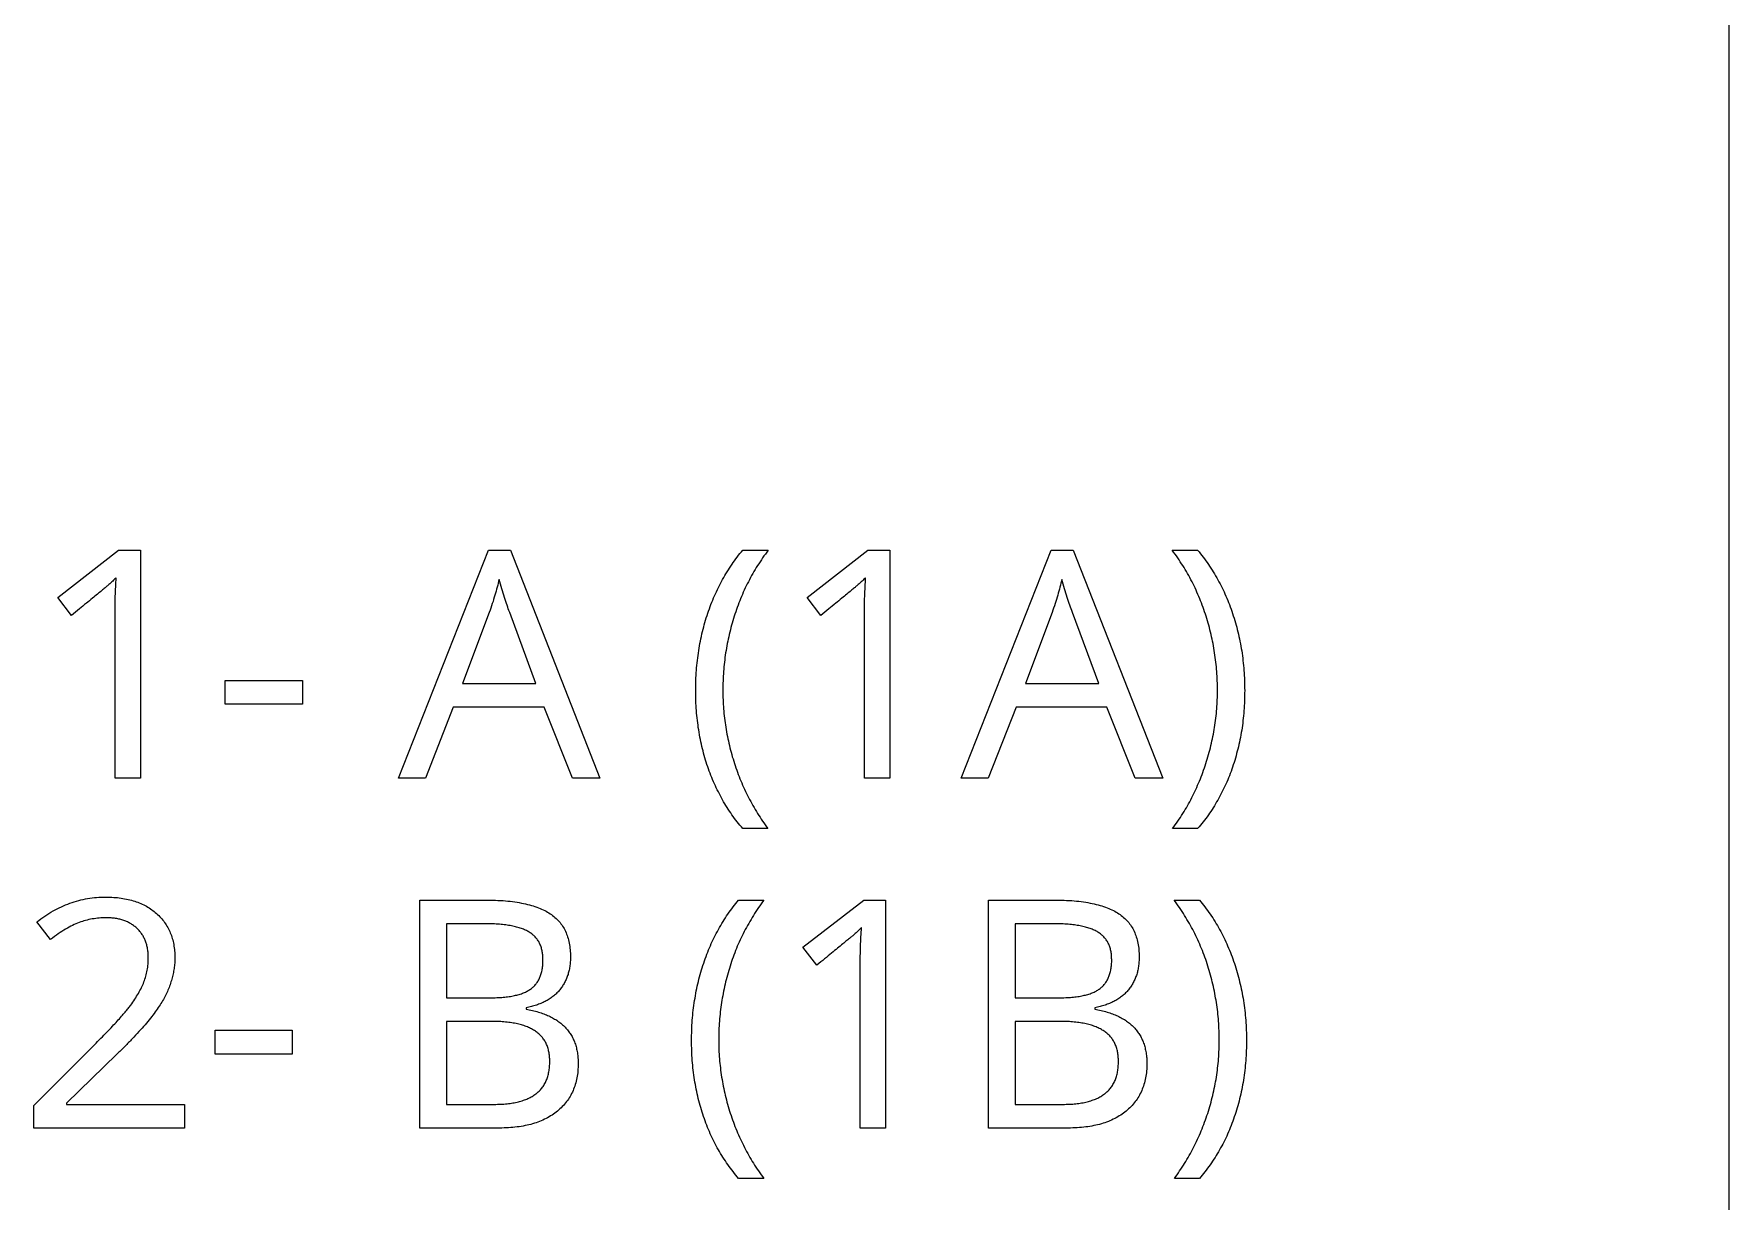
# Model space of a CAD drawing. Header units: millimetres. Extents: x 0 to 106, y -84 to 99.
# Drawn here: x 83.7 to 106, y 53.72 to 69.08 of the extents above; entities that cross this region are included whole.
import ezdxf

# ---------------------------------------------------------------- set-up
doc = ezdxf.new("R2010")
doc.units = ezdxf.units.MM
doc.layers.get('0').update_dxf_attribs({"lineweight": 5})
doc.layers.add('Layer1', color=50, linetype='Continuous', lineweight=15)

msp = doc.modelspace()

# ---------------------------------------------------------------- linework, layer by layer
for p, q in [((84.016, 61.666), (84.814, 62.286)), ((84.814, 62.286), (85.102, 62.286)), ((85.102, 62.286), (85.102, 59.286)), ((88.498, 59.286), (89.68, 62.286)), ((89.68, 62.286), (89.972, 62.286)), ((89.972, 62.286), (91.147, 59.286)), ((93.026, 62.286), (93.36, 62.286)), ((93.873, 61.666), (94.671, 62.286)), ((94.671, 62.286), (94.959, 62.286)), ((94.959, 62.286), (94.959, 59.286)), ((95.901, 59.286), (97.082, 62.286)), ((97.082, 62.286), (97.374, 62.286)), ((97.374, 62.286), (98.55, 59.286)), ((98.675, 62.286), (99.009, 62.286)), ((84.197, 61.429), (84.016, 61.666)), ((94.054, 61.429), (93.873, 61.666)), ((84.769, 59.286), (84.769, 61.421)), ((89.692, 61.468), (89.341, 60.533)), ((90.306, 60.533), (89.96, 61.468)), ((94.626, 59.286), (94.626, 61.421)), ((97.095, 61.468), (96.744, 60.533)), ((97.709, 60.533), (97.362, 61.468)), ((86.218, 60.26), (86.218, 60.572)), ((86.218, 60.572), (87.233, 60.572)), ((87.233, 60.572), (87.233, 60.26)), ((89.341, 60.533), (90.306, 60.533)), ((96.744, 60.533), (97.709, 60.533)), ((87.233, 60.26), (86.218, 60.26)), ((89.219, 60.222), (88.852, 59.286)), ((90.414, 60.222), (89.219, 60.222)), ((90.786, 59.286), (90.414, 60.222)), ((96.621, 60.222), (96.254, 59.286)), ((97.817, 60.222), (96.621, 60.222)), ((98.188, 59.286), (97.817, 60.222)), ((85.102, 59.286), (84.769, 59.286)), ((88.852, 59.286), (88.498, 59.286)), ((91.147, 59.286), (90.786, 59.286)), ((94.959, 59.286), (94.626, 59.286)), ((96.254, 59.286), (95.901, 59.286)), ((98.55, 59.286), (98.188, 59.286)), ((93.356, 58.624), (93.027, 58.624)), ((99.009, 58.624), (98.68, 58.624)), ((88.779, 57.684), (89.628, 57.684)), ((88.779, 54.684), (88.779, 57.684)), ((92.972, 57.684), (93.305, 57.684)), ((93.818, 57.064), (94.617, 57.684)), ((94.617, 57.684), (94.904, 57.684)), ((94.904, 57.684), (94.904, 54.684)), ((96.26, 57.684), (97.108, 57.684)), ((96.26, 54.684), (96.26, 57.684)), ((98.699, 57.684), (99.033, 57.684)), ((83.922, 57.165), (83.741, 57.397)), ((89.642, 57.372), (89.128, 57.372)), ((89.128, 57.372), (89.128, 56.398)), ((97.123, 57.372), (96.609, 57.372)), ((96.609, 57.372), (96.609, 56.398)), ((94, 56.827), (93.818, 57.064)), ((94.571, 54.684), (94.571, 56.819)), ((89.128, 56.398), (89.704, 56.398)), ((90.176, 56.268), (90.176, 56.247)), ((96.609, 56.398), (97.184, 56.398)), ((97.657, 56.268), (97.657, 56.247)), ((86.085, 55.658), (86.085, 55.97)), ((86.085, 55.97), (87.101, 55.97)), ((87.101, 55.97), (87.101, 55.658)), ((89.727, 56.087), (89.128, 56.087)), ((89.128, 56.087), (89.128, 54.996)), ((97.207, 56.087), (96.609, 56.087)), ((96.609, 56.087), (96.609, 54.996)), ((83.702, 54.979), (84.497, 55.777)), ((84.792, 55.655), (84.131, 55.012)), ((87.101, 55.658), (86.085, 55.658)), ((83.702, 54.684), (83.702, 54.979)), ((84.131, 55.012), (84.131, 54.996)), ((84.131, 54.996), (85.684, 54.996)), ((85.684, 54.996), (85.684, 54.684)), ((89.128, 54.996), (89.756, 54.996)), ((96.609, 54.996), (97.236, 54.996)), ((85.684, 54.684), (83.702, 54.684)), ((89.827, 54.684), (88.779, 54.684)), ((94.904, 54.684), (94.571, 54.684)), ((97.308, 54.684), (96.26, 54.684)), ((93.302, 54.022), (92.972, 54.022)), ((99.033, 54.022), (98.703, 54.022))]:
    msp.add_line(p, q)
for points, knots in [([(92.407, 60.439), (92.407, 60.484), (92.408, 60.573), (92.416, 60.706), (92.428, 60.836), (92.446, 60.965), (92.468, 61.091), (92.495, 61.215), (92.528, 61.337), (92.565, 61.456), (92.607, 61.573), (92.654, 61.686), (92.705, 61.795), (92.76, 61.901), (92.82, 62.003), (92.884, 62.101), (92.952, 62.197), (93.001, 62.257), (93.026, 62.286)], [0, 0, 0, 0, 0.067657, 0.134485, 0.200607, 0.265496, 0.329807, 0.393751, 0.457161, 0.519992, 0.582441, 0.64366, 0.70446, 0.764292, 0.823825, 0.882659, 0.941441, 1, 1, 1, 1]), ([(93.36, 62.286), (93.335, 62.253), (93.287, 62.187), (93.22, 62.084), (93.157, 61.979), (93.099, 61.872), (93.045, 61.762), (92.997, 61.649), (92.952, 61.535), (92.913, 61.417), (92.878, 61.299), (92.847, 61.179), (92.822, 61.058), (92.8, 60.937), (92.784, 60.815), (92.773, 60.691), (92.766, 60.568), (92.765, 60.485), (92.764, 60.443)], [0, 0, 0, 0, 0.062403, 0.124684, 0.186606, 0.248798, 0.310682, 0.372935, 0.435226, 0.498127, 0.560875, 0.623651, 0.686167, 0.748574, 0.811213, 0.873879, 0.936671, 1, 1, 1, 1]), ([(99.27, 60.443), (99.27, 60.485), (99.269, 60.568), (99.262, 60.691), (99.25, 60.815), (99.234, 60.937), (99.212, 61.058), (99.187, 61.179), (99.156, 61.299), (99.122, 61.417), (99.082, 61.535), (99.038, 61.649), (98.989, 61.762), (98.936, 61.872), (98.878, 61.979), (98.815, 62.084), (98.748, 62.187), (98.7, 62.253), (98.675, 62.286)], [0, 0, 0, 0, 0.063338, 0.126138, 0.188812, 0.25146, 0.313876, 0.3764, 0.439184, 0.501941, 0.56485, 0.627149, 0.689411, 0.751168, 0.813369, 0.875299, 0.937589, 1, 1, 1, 1]), ([(99.009, 62.286), (99.034, 62.256), (99.083, 62.196), (99.152, 62.1), (99.216, 62.001), (99.276, 61.899), (99.332, 61.793), (99.382, 61.683), (99.428, 61.57), (99.47, 61.453), (99.507, 61.333), (99.539, 61.211), (99.567, 61.088), (99.59, 60.962), (99.606, 60.834), (99.619, 60.704), (99.627, 60.572), (99.628, 60.484), (99.628, 60.439)], [0, 0, 0, 0, 0.058802, 0.117767, 0.177286, 0.236823, 0.296931, 0.357606, 0.419113, 0.481566, 0.544695, 0.60803, 0.67168, 0.735748, 0.8006, 0.866422, 0.932644, 1, 1, 1, 1]), ([(84.785, 61.925), (84.77, 61.911), (84.738, 61.88), (84.7, 61.843), (84.665, 61.815), (84.634, 61.787), (84.59, 61.752), (84.535, 61.706), (84.468, 61.65), (84.388, 61.586), (84.297, 61.511), (84.232, 61.458), (84.197, 61.429)], [0, 0, 0, 0, 0.08278, 0.172908, 0.206024, 0.259299, 0.332923, 0.426193, 0.539108, 0.67289, 0.826317, 1, 1, 1, 1]), ([(84.769, 61.421), (84.769, 61.508), (84.771, 61.676), (84.78, 61.844), (84.785, 61.925)], [0, 0, 0, 0, 0.514218, 1, 1, 1, 1]), ([(89.821, 61.903), (89.813, 61.869), (89.796, 61.799), (89.766, 61.693), (89.732, 61.582), (89.706, 61.506), (89.692, 61.468)], [0, 0, 0, 0, 0.2305514, 0.4729127, 0.7294975, 1, 1, 1, 1]), ([(89.96, 61.468), (89.948, 61.499), (89.924, 61.564), (89.89, 61.668), (89.855, 61.782), (89.832, 61.861), (89.821, 61.903)], [0, 0, 0, 0, 0.218277, 0.456694, 0.717493, 1, 1, 1, 1]), ([(94.642, 61.925), (94.627, 61.911), (94.595, 61.88), (94.557, 61.843), (94.522, 61.815), (94.491, 61.787), (94.447, 61.752), (94.392, 61.706), (94.325, 61.65), (94.245, 61.586), (94.154, 61.511), (94.089, 61.458), (94.054, 61.429)], [0, 0, 0, 0, 0.08278, 0.172908, 0.206024, 0.259299, 0.332923, 0.426193, 0.539108, 0.67289, 0.826317, 1, 1, 1, 1]), ([(94.626, 61.421), (94.627, 61.508), (94.628, 61.676), (94.638, 61.844), (94.642, 61.925)], [0, 0, 0, 0, 0.514218, 1, 1, 1, 1]), ([(97.223, 61.903), (97.215, 61.869), (97.199, 61.799), (97.168, 61.693), (97.135, 61.582), (97.108, 61.506), (97.095, 61.468)], [0, 0, 0, 0, 0.230551, 0.472913, 0.729497, 1, 1, 1, 1]), ([(97.362, 61.468), (97.351, 61.499), (97.326, 61.564), (97.293, 61.668), (97.257, 61.782), (97.235, 61.861), (97.223, 61.903)], [0, 0, 0, 0, 0.218277, 0.456694, 0.717493, 1, 1, 1, 1]), ([(93.027, 58.624), (93.002, 58.653), (92.952, 58.712), (92.883, 58.805), (92.819, 58.902), (92.759, 59.002), (92.704, 59.106), (92.652, 59.213), (92.606, 59.324), (92.564, 59.438), (92.527, 59.556), (92.495, 59.675), (92.468, 59.798), (92.445, 59.922), (92.429, 60.048), (92.416, 60.176), (92.408, 60.307), (92.407, 60.395), (92.407, 60.439)], [0, 0, 0, 0, 0.05892, 0.117771, 0.177147, 0.23651, 0.296425, 0.357021, 0.418304, 0.48053, 0.543423, 0.606811, 0.670441, 0.734862, 0.799767, 0.865653, 0.932252, 1, 1, 1, 1]), ([(92.764, 60.443), (92.765, 60.402), (92.766, 60.32), (92.773, 60.198), (92.784, 60.077), (92.802, 59.957), (92.823, 59.836), (92.85, 59.717), (92.879, 59.598), (92.916, 59.481), (92.956, 59.365), (93, 59.252), (93.049, 59.141), (93.102, 59.032), (93.159, 58.926), (93.22, 58.823), (93.286, 58.722), (93.333, 58.657), (93.356, 58.624)], [0, 0, 0, 0, 0.0632306, 0.1259354, 0.188498, 0.2510809, 0.3136997, 0.376499, 0.4395007, 0.5026615, 0.5659053, 0.6284389, 0.6906576, 0.7526627, 0.8145563, 0.8762819, 0.9382609, 1, 1, 1, 1]), ([(98.68, 58.624), (98.703, 58.656), (98.75, 58.721), (98.815, 58.822), (98.877, 58.924), (98.933, 59.031), (98.986, 59.139), (99.034, 59.25), (99.079, 59.364), (99.119, 59.48), (99.155, 59.598), (99.185, 59.717), (99.211, 59.836), (99.233, 59.956), (99.25, 60.077), (99.261, 60.198), (99.269, 60.32), (99.27, 60.402), (99.27, 60.443)], [0, 0, 0, 0, 0.061494, 0.123049, 0.184675, 0.24643, 0.308445, 0.370548, 0.433383, 0.496636, 0.560107, 0.623118, 0.685927, 0.748611, 0.811161, 0.874045, 0.93676, 1, 1, 1, 1]), ([(99.628, 60.439), (99.628, 60.394), (99.627, 60.306), (99.619, 60.174), (99.606, 60.045), (99.59, 59.918), (99.567, 59.794), (99.54, 59.671), (99.506, 59.551), (99.47, 59.434), (99.428, 59.32), (99.382, 59.209), (99.33, 59.102), (99.275, 58.999), (99.215, 58.899), (99.151, 58.803), (99.083, 58.711), (99.034, 58.653), (99.009, 58.624)], [0, 0, 0, 0, 0.068374, 0.135286, 0.201485, 0.267009, 0.331434, 0.395438, 0.458912, 0.521808, 0.584037, 0.645324, 0.705643, 0.765287, 0.824654, 0.883344, 0.941514, 1, 1, 1, 1]), ([(83.741, 57.397), (83.776, 57.423), (83.844, 57.474), (83.952, 57.541), (84.063, 57.597), (84.175, 57.643), (84.291, 57.679), (84.408, 57.705), (84.527, 57.721), (84.608, 57.722), (84.649, 57.723)], [0, 0, 0, 0, 0.132527, 0.261246, 0.386973, 0.510012, 0.632616, 0.754318, 0.876056, 1, 1, 1, 1]), ([(84.649, 57.723), (84.683, 57.722), (84.75, 57.721), (84.848, 57.711), (84.94, 57.694), (85.027, 57.671), (85.108, 57.64), (85.183, 57.603), (85.252, 57.558), (85.315, 57.508), (85.372, 57.451), (85.422, 57.39), (85.463, 57.324), (85.498, 57.253), (85.524, 57.178), (85.542, 57.098), (85.554, 57.013), (85.556, 56.955), (85.556, 56.925)], [0, 0, 0, 0, 0.075806, 0.147464, 0.215903, 0.281528, 0.344431, 0.405217, 0.465168, 0.524465, 0.583077, 0.640426, 0.697301, 0.754303, 0.81237, 0.872361, 0.934881, 1, 1, 1, 1]), ([(89.628, 57.684), (89.676, 57.683), (89.769, 57.682), (89.903, 57.675), (90.027, 57.661), (90.14, 57.641), (90.244, 57.616), (90.337, 57.585), (90.42, 57.549), (90.492, 57.507), (90.556, 57.458), (90.611, 57.403), (90.658, 57.342), (90.695, 57.273), (90.724, 57.198), (90.746, 57.117), (90.757, 57.029), (90.759, 56.968), (90.76, 56.937)], [0, 0, 0, 0, 0.093073, 0.1796, 0.259813, 0.333981, 0.40226, 0.46558, 0.523584, 0.577253, 0.628218, 0.677914, 0.727229, 0.777302, 0.828776, 0.882393, 0.939474, 1, 1, 1, 1]), ([(92.353, 55.837), (92.353, 55.881), (92.354, 55.971), (92.361, 56.103), (92.374, 56.234), (92.392, 56.362), (92.414, 56.488), (92.441, 56.613), (92.474, 56.734), (92.511, 56.854), (92.553, 56.97), (92.599, 57.083), (92.65, 57.193), (92.706, 57.298), (92.765, 57.401), (92.83, 57.499), (92.897, 57.594), (92.947, 57.654), (92.972, 57.684)], [0, 0, 0, 0, 0.067657, 0.134485, 0.200607, 0.265496, 0.329807, 0.393751, 0.457161, 0.519992, 0.582441, 0.64366, 0.70446, 0.764292, 0.823825, 0.882659, 0.941441, 1, 1, 1, 1]), ([(93.305, 57.684), (93.281, 57.651), (93.232, 57.585), (93.166, 57.482), (93.103, 57.377), (93.045, 57.269), (92.991, 57.16), (92.942, 57.047), (92.897, 56.932), (92.858, 56.815), (92.824, 56.696), (92.793, 56.577), (92.768, 56.456), (92.746, 56.334), (92.73, 56.212), (92.718, 56.089), (92.711, 55.965), (92.71, 55.882), (92.71, 55.841)], [0, 0, 0, 0, 0.062403, 0.124684, 0.186606, 0.248798, 0.310682, 0.372935, 0.435226, 0.498127, 0.560875, 0.623651, 0.686167, 0.748574, 0.811213, 0.873879, 0.936671, 1, 1, 1, 1]), ([(97.108, 57.684), (97.156, 57.683), (97.249, 57.682), (97.383, 57.675), (97.507, 57.661), (97.62, 57.641), (97.724, 57.616), (97.817, 57.585), (97.9, 57.549), (97.973, 57.507), (98.037, 57.458), (98.091, 57.403), (98.138, 57.342), (98.175, 57.273), (98.205, 57.198), (98.226, 57.117), (98.238, 57.029), (98.24, 56.968), (98.241, 56.937)], [0, 0, 0, 0, 0.0930725, 0.1796004, 0.2598129, 0.3339814, 0.4022595, 0.4655803, 0.5235837, 0.5772527, 0.6282182, 0.6779142, 0.7272287, 0.7773017, 0.8287758, 0.882393, 0.9394735, 1, 1, 1, 1]), ([(99.294, 55.841), (99.293, 55.882), (99.292, 55.965), (99.285, 56.089), (99.274, 56.212), (99.257, 56.334), (99.236, 56.456), (99.21, 56.577), (99.18, 56.696), (99.145, 56.815), (99.106, 56.932), (99.061, 57.047), (99.013, 57.159), (98.96, 57.27), (98.901, 57.377), (98.838, 57.482), (98.772, 57.585), (98.723, 57.651), (98.699, 57.684)], [0, 0, 0, 0, 0.063338, 0.126138, 0.188812, 0.25146, 0.313876, 0.3764, 0.439184, 0.501941, 0.56485, 0.627149, 0.689411, 0.751168, 0.813369, 0.875299, 0.937589, 1, 1, 1, 1]), ([(99.033, 57.684), (99.057, 57.654), (99.107, 57.593), (99.175, 57.498), (99.24, 57.399), (99.299, 57.296), (99.355, 57.191), (99.405, 57.081), (99.452, 56.967), (99.494, 56.851), (99.531, 56.731), (99.563, 56.609), (99.59, 56.485), (99.613, 56.36), (99.63, 56.232), (99.643, 56.102), (99.65, 55.97), (99.651, 55.881), (99.652, 55.837)], [0, 0, 0, 0, 0.058802, 0.117767, 0.177286, 0.236823, 0.296931, 0.357606, 0.419113, 0.481566, 0.544695, 0.60803, 0.67168, 0.735748, 0.8006, 0.866422, 0.932644, 1, 1, 1, 1]), ([(84.653, 57.45), (84.623, 57.45), (84.561, 57.448), (84.471, 57.437), (84.382, 57.417), (84.295, 57.389), (84.207, 57.351), (84.116, 57.301), (84.019, 57.239), (83.956, 57.19), (83.922, 57.165)], [0, 0, 0, 0, 0.115541, 0.229629, 0.341671, 0.453366, 0.570751, 0.700233, 0.843076, 1, 1, 1, 1]), ([(85.207, 56.926), (85.206, 56.946), (85.205, 56.984), (85.199, 57.04), (85.187, 57.093), (85.171, 57.143), (85.151, 57.189), (85.125, 57.233), (85.095, 57.273), (85.061, 57.31), (85.022, 57.343), (84.98, 57.372), (84.934, 57.396), (84.885, 57.417), (84.832, 57.431), (84.776, 57.443), (84.716, 57.449), (84.675, 57.45), (84.653, 57.45)], [0, 0, 0, 0, 0.0684656, 0.1331088, 0.19591, 0.2559044, 0.314621, 0.3727972, 0.4302032, 0.4886013, 0.5471185, 0.6063957, 0.6660117, 0.7270417, 0.7908797, 0.8571302, 0.9266017, 1, 1, 1, 1]), ([(90.398, 56.901), (90.398, 56.921), (90.397, 56.96), (90.388, 57.016), (90.374, 57.068), (90.355, 57.116), (90.329, 57.159), (90.298, 57.199), (90.26, 57.233), (90.217, 57.263), (90.168, 57.289), (90.113, 57.312), (90.05, 57.33), (89.982, 57.346), (89.906, 57.357), (89.824, 57.367), (89.735, 57.371), (89.674, 57.372), (89.642, 57.372)], [0, 0, 0, 0, 0.059401, 0.115166, 0.167933, 0.218455, 0.267373, 0.316413, 0.365594, 0.416797, 0.471223, 0.529535, 0.593418, 0.662902, 0.737483, 0.818879, 0.905902, 1, 1, 1, 1]), ([(94.588, 57.323), (94.573, 57.308), (94.541, 57.277), (94.502, 57.241), (94.468, 57.212), (94.437, 57.185), (94.393, 57.15), (94.337, 57.104), (94.27, 57.048), (94.191, 56.983), (94.099, 56.908), (94.034, 56.855), (94, 56.827)], [0, 0, 0, 0, 0.08278, 0.172908, 0.206024, 0.259299, 0.332923, 0.426193, 0.539108, 0.67289, 0.826317, 1, 1, 1, 1]), ([(94.571, 56.819), (94.572, 56.906), (94.573, 57.074), (94.583, 57.242), (94.588, 57.323)], [0, 0, 0, 0, 0.514218, 1, 1, 1, 1]), ([(97.879, 56.901), (97.878, 56.921), (97.877, 56.96), (97.869, 57.016), (97.855, 57.068), (97.835, 57.116), (97.809, 57.159), (97.778, 57.199), (97.741, 57.233), (97.698, 57.263), (97.649, 57.289), (97.593, 57.312), (97.531, 57.33), (97.462, 57.346), (97.387, 57.357), (97.305, 57.367), (97.216, 57.371), (97.155, 57.372), (97.123, 57.372)], [0, 0, 0, 0, 0.059401, 0.115166, 0.167933, 0.218455, 0.267373, 0.316413, 0.365594, 0.416797, 0.471223, 0.529535, 0.593418, 0.662902, 0.737483, 0.818879, 0.905902, 1, 1, 1, 1]), ([(84.497, 55.777), (84.526, 55.807), (84.582, 55.863), (84.661, 55.945), (84.732, 56.021), (84.796, 56.089), (84.852, 56.152), (84.9, 56.207), (84.941, 56.256), (84.984, 56.312), (85.03, 56.377), (85.076, 56.455), (85.117, 56.53), (85.15, 56.606), (85.176, 56.682), (85.193, 56.761), (85.205, 56.843), (85.206, 56.898), (85.207, 56.926)], [0, 0, 0, 0, 0.089279, 0.17144, 0.246179, 0.313801, 0.373726, 0.426843, 0.472309, 0.511066, 0.579412, 0.644521, 0.706101, 0.764816, 0.82221, 0.880173, 0.939445, 1, 1, 1, 1]), ([(85.556, 56.925), (85.556, 56.901), (85.555, 56.854), (85.546, 56.782), (85.535, 56.711), (85.517, 56.641), (85.493, 56.57), (85.466, 56.499), (85.433, 56.429), (85.395, 56.358), (85.35, 56.285), (85.296, 56.209), (85.234, 56.127), (85.163, 56.041), (85.082, 55.951), (84.994, 55.856), (84.896, 55.756), (84.828, 55.689), (84.792, 55.655)], [0, 0, 0, 0, 0.046737, 0.093735, 0.140729, 0.188465, 0.237198, 0.286871, 0.337593, 0.389752, 0.445147, 0.506504, 0.573737, 0.64663, 0.725538, 0.811131, 0.902603, 1, 1, 1, 1]), ([(89.704, 56.398), (89.734, 56.399), (89.791, 56.399), (89.874, 56.405), (89.951, 56.413), (90.02, 56.426), (90.084, 56.441), (90.141, 56.461), (90.191, 56.485), (90.236, 56.512), (90.275, 56.543), (90.308, 56.58), (90.337, 56.621), (90.359, 56.668), (90.377, 56.719), (90.389, 56.775), (90.397, 56.836), (90.398, 56.879), (90.398, 56.901)], [0, 0, 0, 0, 0.090458, 0.174313, 0.251697, 0.323619, 0.388976, 0.450268, 0.505871, 0.557784, 0.607652, 0.657315, 0.707315, 0.75932, 0.813411, 0.871468, 0.933509, 1, 1, 1, 1]), ([(90.76, 56.937), (90.759, 56.915), (90.759, 56.872), (90.752, 56.809), (90.74, 56.749), (90.724, 56.692), (90.702, 56.638), (90.677, 56.586), (90.646, 56.538), (90.612, 56.493), (90.572, 56.451), (90.528, 56.413), (90.48, 56.379), (90.428, 56.349), (90.371, 56.323), (90.31, 56.3), (90.245, 56.281), (90.199, 56.272), (90.176, 56.268)], [0, 0, 0, 0, 0.067316, 0.131837, 0.194015, 0.254334, 0.313902, 0.372399, 0.430634, 0.488815, 0.547408, 0.60612, 0.666436, 0.728398, 0.792218, 0.858048, 0.927436, 1, 1, 1, 1]), ([(97.184, 56.398), (97.214, 56.399), (97.272, 56.399), (97.354, 56.405), (97.431, 56.413), (97.501, 56.426), (97.564, 56.441), (97.621, 56.461), (97.672, 56.485), (97.716, 56.512), (97.756, 56.543), (97.788, 56.58), (97.817, 56.621), (97.839, 56.668), (97.857, 56.719), (97.87, 56.775), (97.878, 56.836), (97.879, 56.879), (97.879, 56.901)], [0, 0, 0, 0, 0.090458, 0.174313, 0.251697, 0.323619, 0.388976, 0.450268, 0.505871, 0.557784, 0.607652, 0.657315, 0.707315, 0.75932, 0.813411, 0.871468, 0.933509, 1, 1, 1, 1]), ([(98.241, 56.937), (98.24, 56.915), (98.239, 56.872), (98.232, 56.809), (98.221, 56.749), (98.204, 56.692), (98.183, 56.638), (98.157, 56.586), (98.127, 56.538), (98.092, 56.493), (98.052, 56.451), (98.009, 56.413), (97.96, 56.379), (97.908, 56.349), (97.851, 56.323), (97.79, 56.3), (97.725, 56.281), (97.68, 56.272), (97.657, 56.268)], [0, 0, 0, 0, 0.067316, 0.131837, 0.194015, 0.254334, 0.313902, 0.372399, 0.430634, 0.488815, 0.547408, 0.60612, 0.666436, 0.728398, 0.792218, 0.858048, 0.927436, 1, 1, 1, 1]), ([(90.176, 56.247), (90.204, 56.242), (90.258, 56.232), (90.336, 56.212), (90.408, 56.188), (90.475, 56.16), (90.537, 56.128), (90.594, 56.094), (90.644, 56.054), (90.691, 56.011), (90.731, 55.964), (90.766, 55.914), (90.795, 55.86), (90.82, 55.802), (90.838, 55.739), (90.851, 55.674), (90.86, 55.605), (90.861, 55.557), (90.861, 55.533)], [0, 0, 0, 0, 0.077065, 0.150534, 0.219608, 0.285877, 0.349017, 0.409643, 0.468237, 0.525258, 0.581204, 0.637167, 0.692881, 0.750172, 0.809265, 0.86998, 0.933266, 1, 1, 1, 1]), ([(97.657, 56.247), (97.684, 56.242), (97.738, 56.232), (97.816, 56.212), (97.889, 56.188), (97.956, 56.16), (98.017, 56.128), (98.075, 56.094), (98.125, 56.054), (98.171, 56.011), (98.212, 55.964), (98.246, 55.914), (98.276, 55.86), (98.3, 55.802), (98.318, 55.739), (98.332, 55.674), (98.341, 55.605), (98.341, 55.557), (98.342, 55.533)], [0, 0, 0, 0, 0.077065, 0.150534, 0.219608, 0.285877, 0.349017, 0.409643, 0.468237, 0.525258, 0.581204, 0.637167, 0.692881, 0.750172, 0.809265, 0.86998, 0.933266, 1, 1, 1, 1]), ([(90.487, 55.56), (90.487, 55.582), (90.486, 55.625), (90.477, 55.686), (90.462, 55.743), (90.442, 55.796), (90.415, 55.844), (90.382, 55.887), (90.343, 55.926), (90.299, 55.96), (90.248, 55.99), (90.192, 56.016), (90.129, 56.038), (90.061, 56.057), (89.986, 56.069), (89.905, 56.08), (89.818, 56.086), (89.758, 56.086), (89.727, 56.087)], [0, 0, 0, 0, 0.062401, 0.120681, 0.176116, 0.229491, 0.281179, 0.332317, 0.38374, 0.436386, 0.49152, 0.550656, 0.613087, 0.680009, 0.752127, 0.829515, 0.911676, 1, 1, 1, 1]), ([(97.968, 55.56), (97.967, 55.582), (97.966, 55.625), (97.958, 55.686), (97.943, 55.743), (97.922, 55.796), (97.895, 55.844), (97.863, 55.887), (97.824, 55.926), (97.78, 55.96), (97.729, 55.99), (97.672, 56.016), (97.61, 56.038), (97.541, 56.057), (97.466, 56.069), (97.385, 56.08), (97.298, 56.086), (97.238, 56.086), (97.207, 56.087)], [0, 0, 0, 0, 0.062401, 0.120681, 0.176116, 0.229491, 0.281179, 0.332317, 0.38374, 0.436386, 0.49152, 0.550656, 0.613087, 0.680009, 0.752127, 0.829515, 0.911676, 1, 1, 1, 1]), ([(92.972, 54.022), (92.947, 54.051), (92.898, 54.11), (92.829, 54.203), (92.764, 54.299), (92.705, 54.4), (92.649, 54.503), (92.598, 54.61), (92.552, 54.722), (92.51, 54.836), (92.473, 54.953), (92.44, 55.073), (92.414, 55.195), (92.391, 55.319), (92.374, 55.446), (92.361, 55.574), (92.354, 55.705), (92.353, 55.792), (92.353, 55.837)], [0, 0, 0, 0, 0.05892, 0.117771, 0.177147, 0.23651, 0.296425, 0.357021, 0.418304, 0.48053, 0.543423, 0.606811, 0.670441, 0.734862, 0.799767, 0.865653, 0.932252, 1, 1, 1, 1]), ([(92.71, 55.841), (92.71, 55.8), (92.711, 55.718), (92.719, 55.596), (92.73, 55.475), (92.748, 55.354), (92.769, 55.234), (92.795, 55.115), (92.825, 54.996), (92.862, 54.879), (92.901, 54.763), (92.946, 54.649), (92.995, 54.538), (93.048, 54.43), (93.105, 54.324), (93.166, 54.22), (93.231, 54.119), (93.278, 54.054), (93.302, 54.022)], [0, 0, 0, 0, 0.0632306, 0.1259354, 0.188498, 0.2510809, 0.3136997, 0.376499, 0.4395007, 0.5026615, 0.5659053, 0.6284389, 0.6906576, 0.7526627, 0.8145563, 0.8762819, 0.9382609, 1, 1, 1, 1]), ([(98.703, 54.022), (98.727, 54.054), (98.774, 54.119), (98.838, 54.219), (98.9, 54.322), (98.956, 54.428), (99.01, 54.536), (99.058, 54.648), (99.102, 54.761), (99.142, 54.878), (99.178, 54.995), (99.208, 55.114), (99.235, 55.234), (99.257, 55.354), (99.273, 55.474), (99.285, 55.596), (99.292, 55.718), (99.293, 55.8), (99.294, 55.841)], [0, 0, 0, 0, 0.061494, 0.123049, 0.184675, 0.24643, 0.308445, 0.370548, 0.433383, 0.496636, 0.560107, 0.623118, 0.685927, 0.748611, 0.811161, 0.874045, 0.93676, 1, 1, 1, 1]), ([(99.652, 55.837), (99.651, 55.792), (99.65, 55.704), (99.643, 55.572), (99.63, 55.443), (99.613, 55.316), (99.59, 55.191), (99.563, 55.069), (99.53, 54.949), (99.493, 54.832), (99.451, 54.717), (99.405, 54.606), (99.354, 54.5), (99.298, 54.397), (99.239, 54.297), (99.175, 54.201), (99.106, 54.109), (99.057, 54.051), (99.033, 54.022)], [0, 0, 0, 0, 0.068374, 0.135286, 0.201485, 0.267009, 0.331434, 0.395438, 0.458912, 0.521808, 0.584037, 0.645324, 0.705643, 0.765287, 0.824654, 0.883344, 0.941514, 1, 1, 1, 1]), ([(89.756, 54.996), (89.785, 54.996), (89.842, 54.997), (89.925, 55.003), (90.002, 55.014), (90.073, 55.028), (90.139, 55.048), (90.2, 55.071), (90.254, 55.099), (90.304, 55.131), (90.347, 55.168), (90.385, 55.209), (90.417, 55.256), (90.443, 55.308), (90.463, 55.364), (90.477, 55.425), (90.486, 55.491), (90.487, 55.537), (90.487, 55.56)], [0, 0, 0, 0, 0.083482, 0.161965, 0.235217, 0.303955, 0.368782, 0.429812, 0.487471, 0.542384, 0.595883, 0.648458, 0.701456, 0.755766, 0.812017, 0.871072, 0.933177, 1, 1, 1, 1]), ([(90.861, 55.533), (90.86, 55.5), (90.859, 55.437), (90.846, 55.345), (90.825, 55.258), (90.795, 55.176), (90.756, 55.1), (90.709, 55.03), (90.653, 54.966), (90.589, 54.907), (90.517, 54.854), (90.439, 54.808), (90.353, 54.77), (90.261, 54.738), (90.162, 54.714), (90.056, 54.697), (89.944, 54.686), (89.867, 54.685), (89.827, 54.684)], [0, 0, 0, 0, 0.064375, 0.125257, 0.184044, 0.241018, 0.296925, 0.352222, 0.408377, 0.465837, 0.524204, 0.584184, 0.645528, 0.709722, 0.776795, 0.847305, 0.921581, 1, 1, 1, 1]), ([(97.236, 54.996), (97.265, 54.996), (97.323, 54.997), (97.405, 55.003), (97.482, 55.014), (97.554, 55.028), (97.62, 55.048), (97.681, 55.071), (97.735, 55.099), (97.784, 55.131), (97.828, 55.168), (97.865, 55.209), (97.897, 55.256), (97.924, 55.308), (97.944, 55.364), (97.957, 55.425), (97.966, 55.491), (97.967, 55.537), (97.968, 55.56)], [0, 0, 0, 0, 0.083482, 0.161965, 0.235217, 0.303955, 0.368782, 0.429812, 0.487471, 0.542384, 0.595883, 0.648458, 0.701456, 0.755766, 0.812017, 0.871072, 0.933177, 1, 1, 1, 1]), ([(98.342, 55.533), (98.341, 55.5), (98.339, 55.437), (98.326, 55.345), (98.305, 55.258), (98.275, 55.176), (98.237, 55.1), (98.189, 55.03), (98.134, 54.966), (98.07, 54.907), (97.998, 54.854), (97.919, 54.808), (97.834, 54.77), (97.742, 54.738), (97.642, 54.714), (97.537, 54.697), (97.425, 54.686), (97.347, 54.685), (97.308, 54.684)], [0, 0, 0, 0, 0.0643753, 0.1252575, 0.1840442, 0.2410178, 0.2969251, 0.3522221, 0.4083774, 0.4658367, 0.5242042, 0.584184, 0.6455275, 0.7097218, 0.7767952, 0.8473047, 0.9215805, 1, 1, 1, 1])]:
    msp.add_open_spline(points, degree=3, knots=knots)
at = {"layer": 'Layer1'}
msp.add_line((106, 2), (106, 96.937), dxfattribs=at)

doc.saveas('drawing.dxf')
